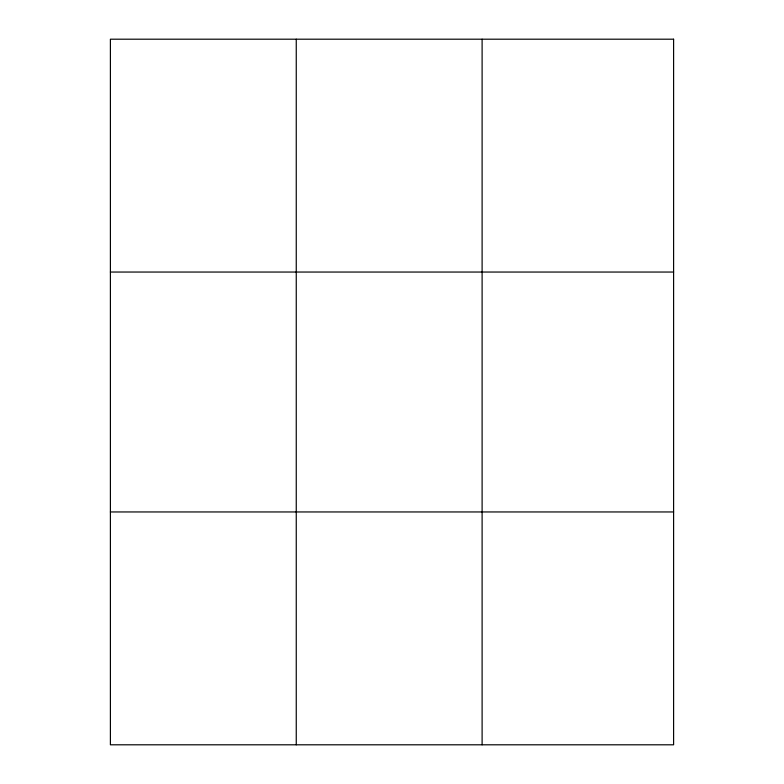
<?xml version="1.0" encoding="UTF-8"?>
<svg xmlns="http://www.w3.org/2000/svg" width="784" height="784" viewBox="0 0 784 784"><rect width="100%" height="100%" fill="white"/><g stroke="black" fill="none" stroke-linecap="round" stroke-linejoin="round"><path stroke-width="1.18" d="M296.254 39.2L296.254 744.8M482.111 39.2L482.111 744.8M110.397 272.048L673.603 272.048M110.397 511.952L673.603 511.952M673.603 39.2L673.603 744.8L110.397 744.8L110.397 39.2L673.603 39.2"/></g></svg>
